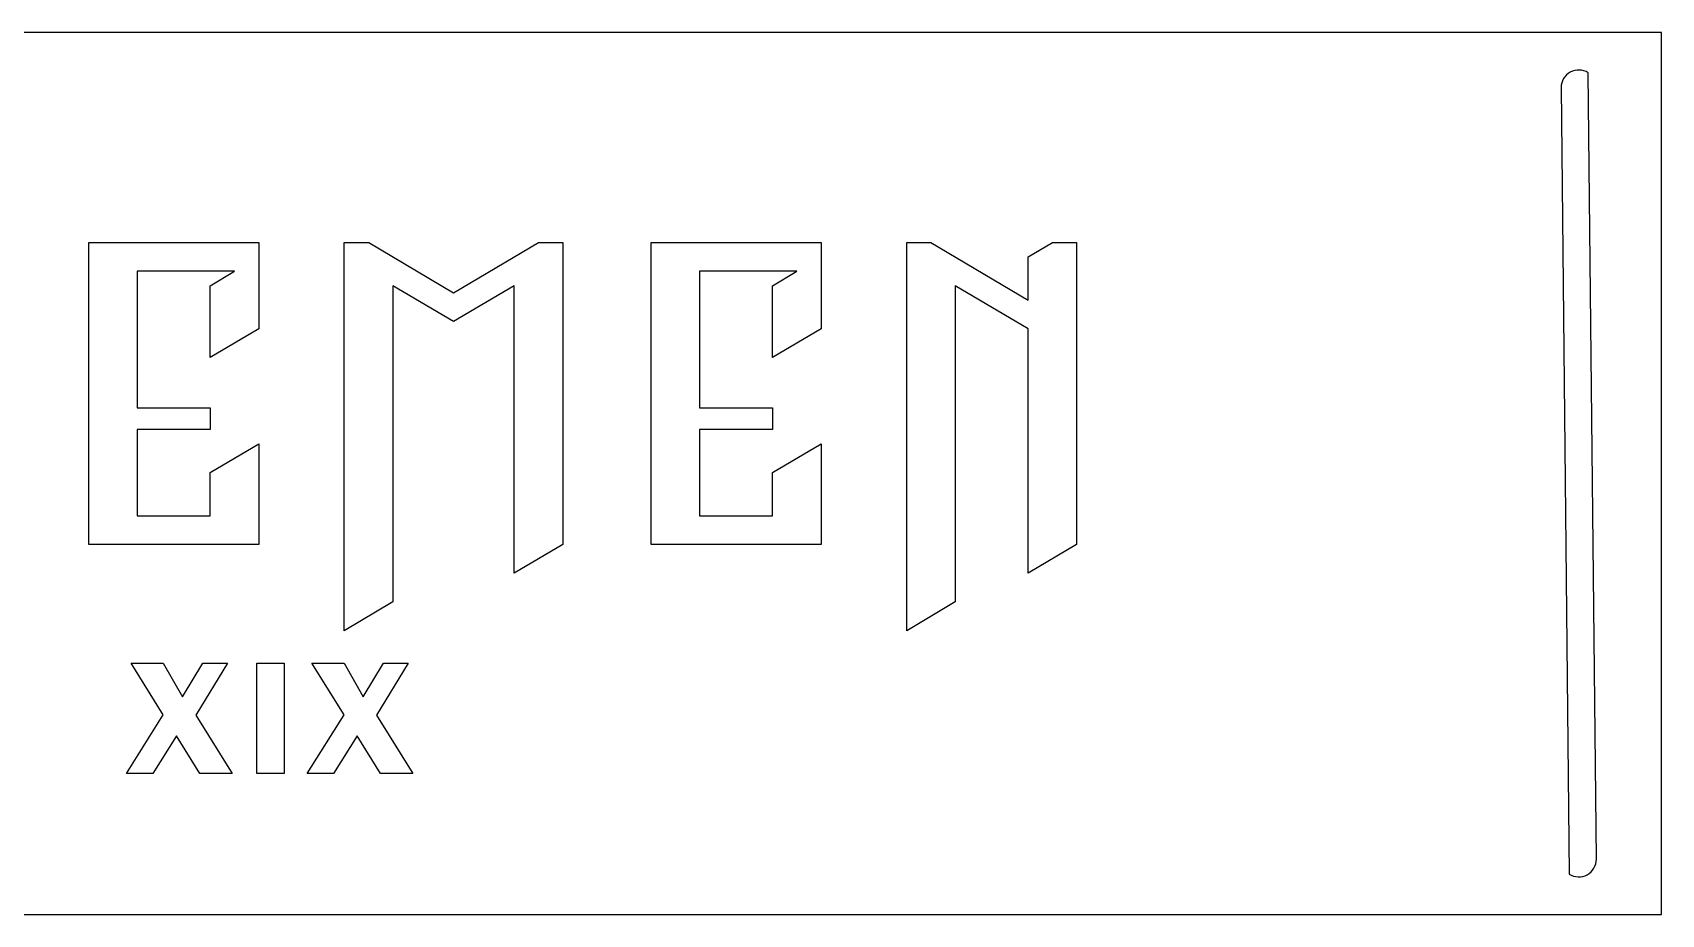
# Model space of a CAD drawing. Header units: millimetres. Extents: x -93 to 201, y -46 to 266.
# Drawn here: x 53.7 to 201.5, y 100.9 to 180.9 of the extents above; entities that cross this region are included whole.
import ezdxf

# ---------------------------------------------------------------- set-up
doc = ezdxf.new("R2010")
doc.units = ezdxf.units.MM

msp = doc.modelspace()

# ---------------------------------------------------------------- linework, layer by layer
at = {"color": 7, "linetype": 'Continuous', "lineweight": 25}
for p, q in [((201.49, 180.87), (-53.51, 180.87)), ((201.49, 100.87), (201.49, 180.87)), ((192.39, 175.87), (193.13, 104.52)), ((195.59, 105.87), (194.85, 177.21)), ((58.82, 161.82), (74.24, 161.82)), ((58.82, 134.42), (58.82, 161.82)), ((74.24, 161.82), (74.24, 153.99)), ((82.01, 161.82), (84.22, 161.82)), ((82.01, 126.6), (82.01, 161.82)), ((84.22, 161.82), (91.92, 157.25)), ((91.92, 157.25), (99.63, 161.82)), ((99.63, 161.82), (101.83, 161.82)), ((101.83, 161.82), (101.83, 134.42)), ((109.84, 161.82), (125.26, 161.82)), ((109.84, 134.42), (109.84, 161.82)), ((125.26, 161.82), (125.26, 153.99)), ((133.03, 161.82), (135.23, 161.82)), ((133.03, 126.6), (133.03, 161.82)), ((135.23, 161.82), (144.04, 156.6)), ((144.04, 160.51), (146.24, 161.82)), ((146.24, 161.82), (148.44, 161.82)), ((148.44, 161.82), (148.44, 134.42)), ((144.04, 156.6), (144.04, 160.51)), ((63.23, 159.21), (63.23, 146.82)), ((72.04, 159.21), (63.23, 159.21)), ((69.84, 157.9), (72.04, 159.21)), ((114.24, 159.21), (114.24, 146.82)), ((123.05, 159.21), (114.24, 159.21)), ((120.85, 157.9), (123.05, 159.21)), ((69.84, 151.38), (69.84, 157.9)), ((86.41, 157.9), (86.41, 129.21)), ((91.92, 154.64), (86.41, 157.9)), ((97.43, 157.9), (91.92, 154.64)), ((97.43, 131.82), (97.43, 157.9)), ((120.85, 151.38), (120.85, 157.9)), ((137.43, 157.9), (137.43, 129.21)), ((144.04, 153.99), (137.43, 157.9)), ((74.24, 153.99), (69.84, 151.38)), ((125.26, 153.99), (120.85, 151.38)), ((144.04, 131.82), (144.04, 153.99)), ((63.23, 146.82), (69.84, 146.82)), ((69.84, 146.82), (69.84, 144.86)), ((114.24, 146.82), (120.85, 146.82)), ((120.85, 146.82), (120.85, 144.86)), ((63.23, 144.86), (63.23, 137.03)), ((69.84, 144.86), (63.23, 144.86)), ((114.24, 144.86), (114.24, 137.03)), ((120.85, 144.86), (114.24, 144.86)), ((69.84, 140.95), (74.24, 143.56)), ((74.24, 143.56), (74.24, 134.42)), ((120.85, 140.95), (125.26, 143.56)), ((125.26, 143.56), (125.26, 134.42)), ((69.84, 137.03), (69.84, 140.95)), ((120.85, 137.03), (120.85, 140.95)), ((63.23, 137.03), (69.84, 137.03)), ((114.24, 137.03), (120.85, 137.03)), ((74.24, 134.42), (58.82, 134.42)), ((101.83, 134.42), (97.43, 131.82)), ((125.26, 134.42), (109.84, 134.42)), ((148.44, 134.42), (144.04, 131.82)), ((86.41, 129.21), (82.01, 126.6)), ((137.43, 129.21), (133.03, 126.6)), ((62.67, 123.65), (65.59, 123.65)), ((65.59, 118.97), (62.67, 123.65)), ((65.59, 123.65), (67.33, 120.61)), ((67.33, 120.61), (69.18, 123.65)), ((71.42, 123.65), (68.54, 118.93)), ((69.18, 123.65), (71.42, 123.65)), ((74.06, 113.65), (74.06, 123.65)), ((74.06, 123.65), (76.56, 123.65)), ((76.56, 123.65), (76.56, 113.65)), ((79.06, 123.65), (81.98, 123.65)), ((81.98, 118.97), (79.06, 123.65)), ((81.98, 123.65), (83.72, 120.61)), ((83.72, 120.61), (85.57, 123.65)), ((87.81, 123.65), (84.93, 118.93)), ((85.57, 123.65), (87.81, 123.65)), ((62.25, 113.65), (65.59, 118.97)), ((68.54, 118.93), (71.83, 113.65)), ((78.64, 113.65), (81.98, 118.97)), ((84.93, 118.93), (88.22, 113.65)), ((66.78, 117.07), (64.64, 113.65)), ((68.91, 113.65), (66.78, 117.07)), ((83.17, 117.07), (81.03, 113.65)), ((85.3, 113.65), (83.17, 117.07)), ((64.64, 113.65), (62.25, 113.65)), ((71.83, 113.65), (68.91, 113.65)), ((76.56, 113.65), (74.06, 113.65)), ((81.03, 113.65), (78.64, 113.65)), ((88.22, 113.65), (85.3, 113.65)), ((-53.51, 100.87), (201.49, 100.87))]:
    msp.add_line(p, q, dxfattribs=at)
for centre, start, end in [((193.99, 175.87), 57.3808, 180), ((193.99, 105.87), 237.3808, 0)]:
    msp.add_arc(centre, 1.6, start, end, dxfattribs=at)

doc.saveas('drawing.dxf')
